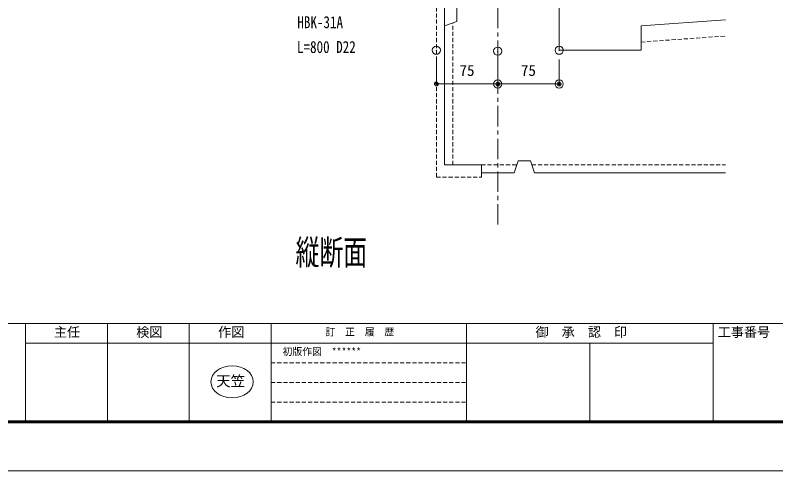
# Model space of a CAD drawing. Units: millimetres, scale not verified. Extents: x -3554 to 3554, y -1188 to 1188.
# Drawn here: x -2511 to -1582, y -1188 to -631 of the extents above; entities that cross this region are included whole.
import ezdxf
from ezdxf.enums import TextEntityAlignment as Align

# ---------------------------------------------------------------- set-up
doc = ezdxf.new("R2010")
doc.units = ezdxf.units.MM
doc.header["$LTSCALE"] = 20
doc.header["$PDMODE"] = 32
doc.header["$PDSIZE"] = 10
doc.linetypes.add('USER1', pattern=[2, 1.25, -0.25, 0.25, -0.25])
doc.linetypes.add('USER3', pattern=[0.375, 0.25, -0.125])
for name, color, linetype, lineweight in [('0-0_0', 7, 'Continuous', 18), ('0-1_DEFPOINTS', 7, 'Continuous', 18), ('0-4_WAKU', 7, 'Continuous', 18), ('0-6_2躯体線', 4, 'Continuous', 18), ('0-7_3中心線', 2, 'USER1', 18), ('0-9_1手摺寸法', 7, 'Continuous', 18), ('1-1_2躯体隠れ', 6, 'USER3', 18)]:
    doc.layers.add(name, color=color, linetype=linetype, lineweight=lineweight)
doc.layers.add('0-2_MOJI', color=7, linetype='Continuous')
doc.styles.add('ＭＳ ゴシック', font='')
doc.styles.get('ＭＳ ゴシック').set_extended_font_data('MS Gothic')

# ---------------------------------------------------------------- blocks, each defined once
blk = doc.blocks.new('_ORIGIN2')
at = {"layer": '0-0_0'}
blk.add_line((-0.5, 0), (-1, 0), dxfattribs=at)
for radius in [0.5, 0.25]:
    blk.add_circle((0, 0), radius, dxfattribs=at)
blk = doc.blocks.new('D13')
at = {"layer": '0-1_DEFPOINTS'}
for p in [(17.5, -249.95), (92.5, -251.14), (92.5, -291.16)]:
    blk.add_point(p, dxfattribs=at)
at = {"layer": '0-9_1手摺寸法'}
for p, q in [((17.5, -261.45), (17.5, -291.16)), ((92.5, -262.64), (92.5, -291.16)), ((22.1, -291.16), (87.9, -291.16))]:
    blk.add_line(p, q, dxfattribs=at)
at = {"layer": '0-9_1手摺寸法', "xscale": 4.6, "yscale": 4.6, "rotation": 180}
blk.add_blockref('_ORIGIN2', (17.5, -291.16), dxfattribs=at)
at = {"layer": '0-9_1手摺寸法', "xscale": 4.6, "yscale": 4.6}
blk.add_blockref('_ORIGIN2', (92.5, -291.16), dxfattribs=at)
at = {"layer": '0-9_1手摺寸法', "style": 'ＭＳ ゴシック'}
blk.add_text('75', height=13.49, dxfattribs=at).set_placement((45.8, -285.41), align=Align.BOTTOM_LEFT)
blk = doc.blocks.new('D14')
at = {"layer": '0-1_DEFPOINTS'}
for p in [(167.5, -249.95), (92.5, -251.14), (167.5, -291.16)]:
    blk.add_point(p, dxfattribs=at)
at = {"layer": '0-9_1手摺寸法'}
for p, q in [((92.5, -262.64), (92.5, -291.16)), ((167.5, -261.45), (167.5, -291.16)), ((97.1, -291.16), (162.9, -291.16))]:
    blk.add_line(p, q, dxfattribs=at)
at = {"layer": '0-9_1手摺寸法', "xscale": 4.6, "yscale": 4.6, "rotation": 180}
blk.add_blockref('_ORIGIN2', (92.5, -291.16), dxfattribs=at)
at = {"layer": '0-9_1手摺寸法', "xscale": 4.6, "yscale": 4.6}
blk.add_blockref('_ORIGIN2', (167.5, -291.16), dxfattribs=at)
at = {"layer": '0-9_1手摺寸法', "style": 'ＭＳ ゴシック'}
blk.add_text('75', height=13.49, dxfattribs=at).set_placement((120.8, -285.41), align=Align.BOTTOM_LEFT)

msp = doc.modelspace()

# ---------------------------------------------------------------- linework, layer by layer
at = {"layer": '0-0_0'}
msp.add_ellipse((-2245.82, -1079.3), major_axis=(25.85, 0), ratio=0.755094, dxfattribs=at)
at = {"layer": '0-1_DEFPOINTS', "color": 5}
msp.add_line((-3554.14, -1188), (-190.14, -1188), dxfattribs=at)
at = {"layer": '0-4_WAKU'}
for p, q in [((-3474.14, -1008), (-274.14, -1008)), ((-2498.14, -1008), (-2498.14, -1128)), ((-2398.14, -1008), (-2398.14, -1128)), ((-2298.14, -1008), (-2298.14, -1128)), ((-2198.14, -1008), (-2198.14, -1128)), ((-1959.48, -1008), (-1959.48, -1128)), ((-1658.14, -1008), (-1658.14, -1128)), ((-2498.14, -1032), (-2198.14, -1032)), ((-2198.14, -1032), (-1959.48, -1032)), ((-1959.48, -1032), (-1658.14, -1032)), ((-1808.81, -1032), (-1808.81, -1128)), ((-3475.34, -1129.2), (-272.94, -1129.2)), ((-3474.74, -1128.6), (-273.54, -1128.6)), ((-3474.14, -1128), (-274.14, -1128)), ((-3473.54, -1127.4), (-274.74, -1127.4)), ((-3472.94, -1126.8), (-275.34, -1126.8))]:
    msp.add_line(p, q, dxfattribs=at)
at = {"layer": '0-4_WAKU', "linetype": 'USER3'}
for p, q in [((-2198.14, -1056), (-1959.48, -1056)), ((-2198.14, -1080), (-1959.48, -1080)), ((-2198.14, -1104), (-1959.48, -1104))]:
    msp.add_line(p, q, dxfattribs=at)
at = {"layer": '0-6_2躯体線'}
for p, q in [((-1986.38, -813.89), (-1986.38, -483.89)), ((-1846.38, -673.89), (-1846.38, -488.89)), ((-1971.38, -638.89), (-1971.38, -618.89)), ((-1986.38, -643.89), (-1971.38, -638.89)), ((-1746.38, -643.89), (-1643.35, -636.53)), ((-1986.38, -813.89), (-1941.38, -813.89)), ((-1941.38, -813.89), (-1941.38, -828.89)), ((-1896.38, -808.89), (-1901.38, -823.89)), ((-1896.38, -808.89), (-1881.38, -808.89)), ((-1881.38, -808.89), (-1876.38, -823.89)), ((-1941.38, -823.89), (-1901.38, -823.89)), ((-1876.38, -823.89), (-1643.35, -823.89))]:
    msp.add_line(p, q, dxfattribs=at)
msp.add_lwpolyline([(-1846.38, -673.89), (-1746.38, -673.89), (-1746.38, -643.89)], dxfattribs=at)
at = {"layer": '0-7_3中心線'}
msp.add_line((-1921.38, 657.95), (-1921.38, -887.02), dxfattribs=at)
at = {"layer": '1-1_2躯体隠れ'}
for p, q in [((-1996.38, -828.89), (-1996.38, -473.89)), ((-1976.38, -813.89), (-1976.38, -640.56)), ((-1746.38, -663.89), (-1643.35, -656.53)), ((-1941.38, -813.89), (-1898.04, -813.89)), ((-1879.71, -813.89), (-1643.35, -813.89)), ((-1996.38, -828.89), (-1941.38, -828.89))]:
    msp.add_line(p, q, dxfattribs=at)

# ---------------------------------------------------------------- block references
at = {"layer": '0-9_1手摺寸法'}
for name in ['D13', 'D14']:
    msp.add_blockref(name, (-2013.88, -423.94), dxfattribs=at)

# ---------------------------------------------------------------- texts
at = {"layer": '0-0_0', "style": 'ＭＳ ゴシック'}
for s, height, width, p in [('HBK-31A', 14.66, 0.8, (-2166.21, -651.32)), ('L=800 D22', 14.66, 0.8, (-2166.63, -681.66)), ('縦断面', 30.55, 0.7, (-2168.43, -945.33))]:
    msp.add_text(s, height=height, dxfattribs=dict(at, width=width)).set_placement(p, align=Align.BOTTOM_LEFT)
for s, height, p in [('初版作図\u3000******', 8.798, (-2184.24, -1049.28)), ('天笠', 12.9, (-2265.31, -1088.66))]:
    msp.add_text(s, height=height, dxfattribs=at).set_placement(p, align=Align.BOTTOM_LEFT)
at = {"layer": '0-2_MOJI', "style": 'ＭＳ ゴシック'}
for s, height, p in [('主任', 11.73, (-2463.54, -1027.79)), ('検図', 11.73, (-2363, -1027.79)), ('作図', 11.73, (-2263, -1027.79)), ('御  承  認  印', 11.73, (-1875.25, -1027.79)), ('工事番号', 11.73, (-1652.63, -1027.79)), ('訂\u3000正\u3000履\u3000歴', 8.798, (-2131.82, -1025.28))]:
    msp.add_text(s, height=height, dxfattribs=at).set_placement(p, align=Align.BOTTOM_LEFT)

doc.saveas('drawing.dxf')
